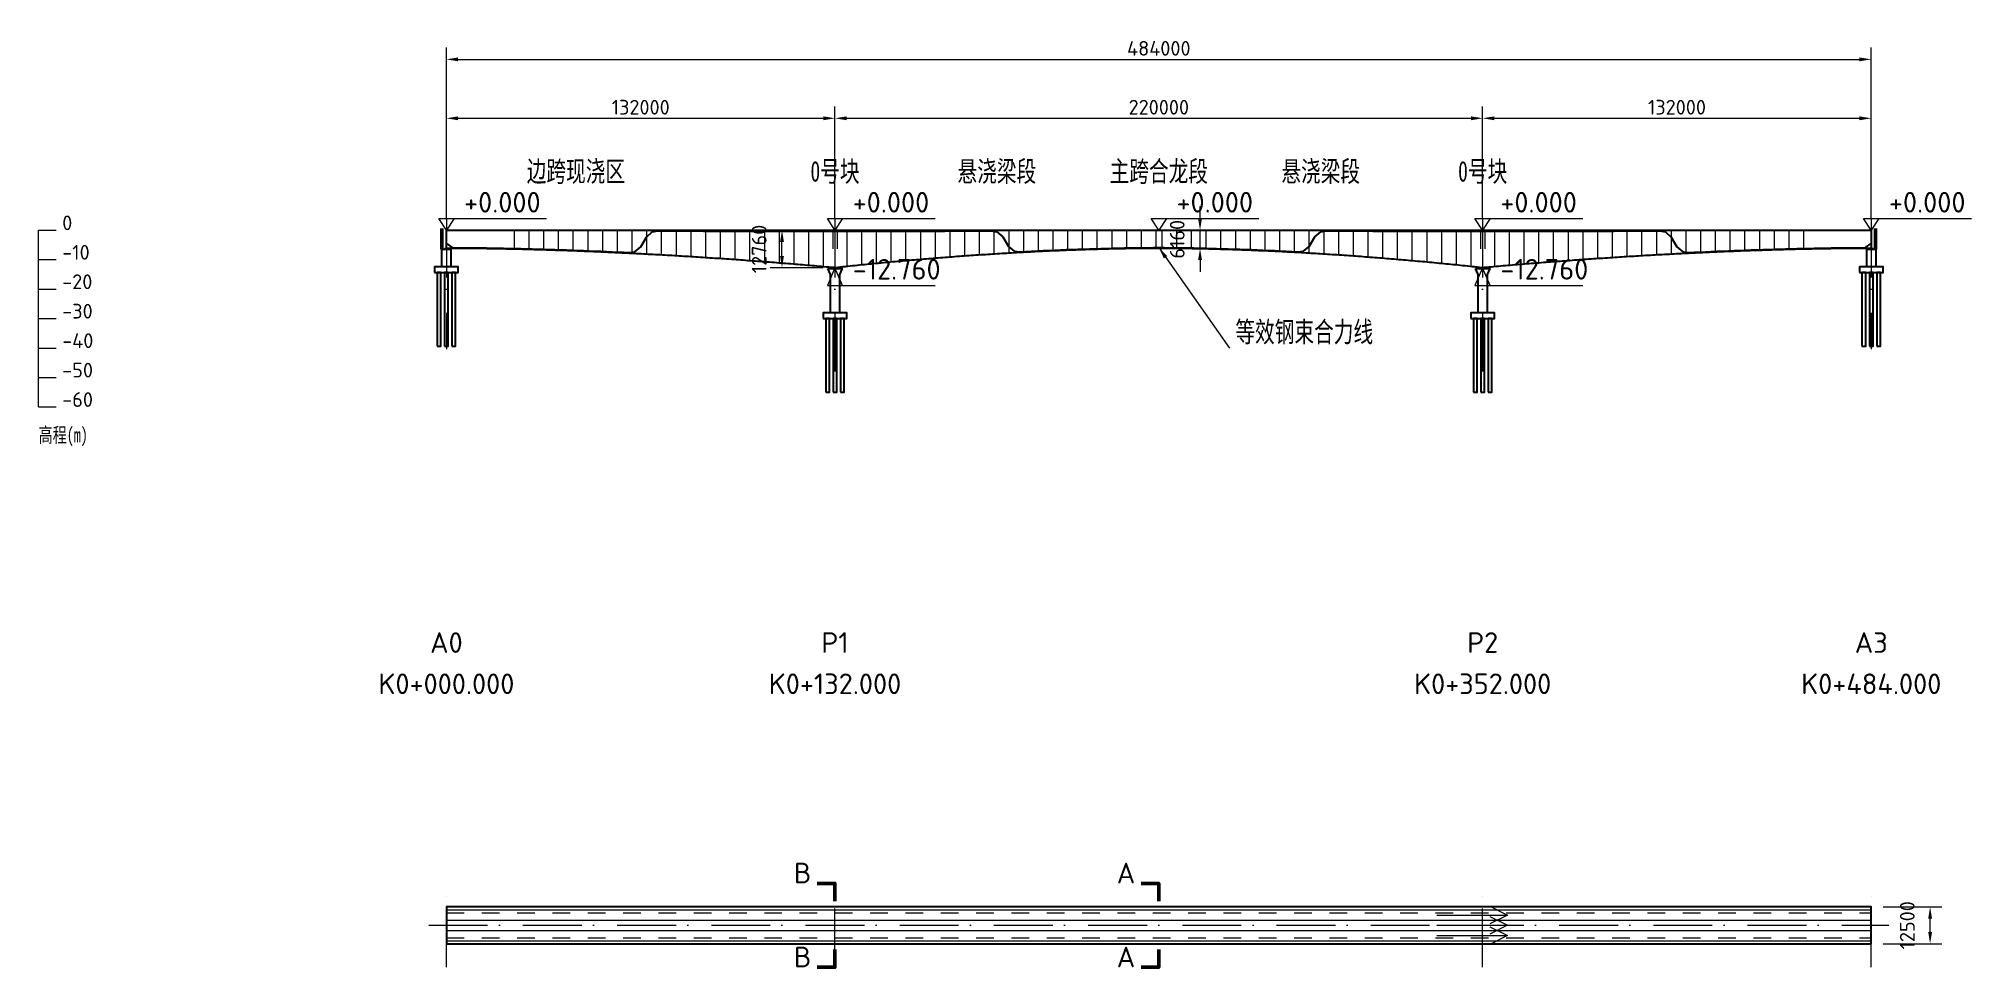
# Model space of a CAD drawing. Header units: millimetres. Extents: x 50000 to 706500, y 219736 to 535031.
import ezdxf
from ezdxf.enums import TextEntityAlignment as Align

# ---------------------------------------------------------------- set-up
doc = ezdxf.new("R2010")
doc.units = ezdxf.units.MM
doc.linetypes.add('B-CENTER', pattern=[32000, 20000, -4000, 0, -8000])
doc.linetypes.add('B-HIDDEN', pattern=[12000, 6000, -6000])
for name, color, linetype, lineweight in [('B-CENTER', 7, 'B-CENTER', 13), ('B-CUT', 7, 'Continuous', 50), ('B-DETAIL', 7, 'Continuous', 13), ('B-DIM', 7, 'Continuous', 13), ('B-HIDDEN', 7, 'B-HIDDEN', 13), ('B-OUTLINE', 7, 'Continuous', 25), ('B-PIER', 7, 'Continuous', 25), ('B-PRESTRESS', 7, 'Continuous', 25), ('B-TEXT', 7, 'Continuous', 13)]:
    doc.layers.add(name, color=color, linetype=linetype, lineweight=lineweight)
doc.styles.add('CN_FS', font='simfang.ttf', dxfattribs={"width": 0.7})
doc.styles.add('ISO_NUM', font='isocpeur.ttf')
doc.dimstyles.new('CN_MM_2000', dxfattribs={"dimscale": 2000, "dimtxt": 2.5, "dimasz": 2, "dimexe": 2, "dimexo": 2, "dimtad": 1, "dimdec": 0, "dimtxsty": 'ISO_NUM', "dimcen": 2.5, "dimazin": 3, "dimtfac": 1, "dimtmove": 1, "dimatfit": 3, "dimlwd": 13, "dimlwe": 13, "dimarcsym": 0})

msp = doc.modelspace()

# ---------------------------------------------------------------- linework, layer by layer
at = {"layer": 'B-CENTER'}
for p, q in [((188500, 474000), (188500, 429590)), ((320500, 474000), (320500, 413990)), ((540500, 474000), (540500, 413990)), ((672500, 474000), (672500, 429590)), ((188500, 219750), (188500, 248250)), ((320500, 219750), (320500, 248250)), ((540500, 219750), (540500, 248250)), ((672500, 219750), (672500, 248250)), ((182500, 234000), (678500, 234000))]:
    msp.add_line(p, q, dxfattribs=at)
at = {"layer": 'B-CUT'}
for points in [[(320500, 242250), (320500, 248250), (314500, 248250)], [(430500, 242250), (430500, 248250), (424500, 248250)], [(320500, 225750), (320500, 219750), (314500, 219750)], [(430500, 225750), (430500, 219750), (424500, 219750)]]:
    msp.add_lwpolyline(points, dxfattribs=at)
at = {"layer": 'B-DETAIL'}
for p, q in [((185900, 474000), (222500, 474000)), ((317900, 474000), (354500, 474000)), ((427900, 474000), (464500, 474000)), ((537900, 474000), (574500, 474000)), ((669900, 474000), (706500, 474000)), ((50000, 470000), (56000, 470000)), ((50000, 410000), (50000, 470000)), ((188500, 470100), (672500, 470100)), ((211500, 470000), (211500, 463555.8)), ((216500, 470000), (216500, 463435.1)), ((221500, 470000), (221500, 463295.7)), ((226500, 470000), (226500, 463138.3)), ((231500, 470000), (231500, 462963.5)), ((236500, 470000), (236500, 462771.6)), ((241500, 470000), (241500, 462563)), ((246500, 470000), (246500, 462338)), ((251500, 470000), (251500, 462096.9)), ((256500, 470000), (256500, 461840)), ((261500, 470000), (261500, 461567.6)), ((266500, 470000), (266500, 461279.8)), ((271500, 470000), (271500, 460976.8)), ((276500, 470000), (276500, 460658.9)), ((281500, 470000), (281500, 460326.2)), ((286500, 470000), (286500, 459978.8)), ((291500, 470000), (291500, 459617)), ((296500, 470000), (296500, 459240.9)), ((301500, 470000), (301500, 458850.6)), ((306500, 470000), (306500, 458446.2)), ((311500, 470000), (311500, 458027.8)), ((316500, 470000), (316500, 457595.6)), ((324500, 470000), (324500, 457665.7)), ((329500, 470000), (329500, 458180)), ((334500, 470000), (334500, 458674.3)), ((339500, 470000), (339500, 459148.5)), ((344500, 470000), (344500, 459602.3)), ((349500, 470000), (349500, 460035.4)), ((354500, 470000), (354500, 460447.6)), ((359500, 470000), (359500, 460838.8)), ((364500, 470000), (364500, 461208.4)), ((369500, 470000), (369500, 461556.3)), ((374500, 470000), (374500, 461882.2)), ((379500, 470000), (379500, 462185.5)), ((384500, 470000), (384500, 462466)), ((389500, 470000), (389500, 462723)), ((394500, 470000), (394500, 462956.1)), ((399500, 470000), (399500, 463164.7)), ((404500, 470000), (404500, 463348)), ((409500, 470000), (409500, 463505)), ((414500, 470000), (414500, 463634.7)), ((419500, 470000), (419500, 463735.4)), ((424500, 470000), (424500, 463804.9)), ((429500, 470000), (429500, 463838.6)), ((431500, 470000), (431500, 463838.6)), ((436500, 470000), (436500, 463804.9)), ((441500, 470000), (441500, 463735.4)), ((446500, 470000), (446500, 463634.7)), ((451500, 470000), (451500, 463505)), ((456500, 470000), (456500, 463348)), ((461500, 470000), (461500, 463164.7)), ((466500, 470000), (466500, 462956.1)), ((471500, 470000), (471500, 462723)), ((476500, 470000), (476500, 462466)), ((481500, 470000), (481500, 462185.5)), ((486500, 470000), (486500, 461882.2)), ((491500, 470000), (491500, 461556.3)), ((496500, 470000), (496500, 461208.4)), ((501500, 470000), (501500, 460838.8)), ((506500, 470000), (506500, 460447.6)), ((511500, 470000), (511500, 460035.4)), ((516500, 470000), (516500, 459602.3)), ((521500, 470000), (521500, 459148.5)), ((526500, 470000), (526500, 458674.3)), ((531500, 470000), (531500, 458180)), ((536500, 470000), (536500, 457665.7)), ((544500, 470000), (544500, 457595.6)), ((549500, 470000), (549500, 458027.8)), ((554500, 470000), (554500, 458446.2)), ((559500, 470000), (559500, 458850.6)), ((564500, 470000), (564500, 459240.9)), ((569500, 470000), (569500, 459617)), ((574500, 470000), (574500, 459978.8)), ((579500, 470000), (579500, 460326.2)), ((584500, 470000), (584500, 460658.9)), ((589500, 470000), (589500, 460976.8)), ((594500, 470000), (594500, 461279.8)), ((599500, 470000), (599500, 461567.6)), ((604500, 470000), (604500, 461840)), ((609500, 470000), (609500, 462096.9)), ((614500, 470000), (614500, 462338)), ((619500, 470000), (619500, 462563)), ((624500, 470000), (624500, 462771.6)), ((629500, 470000), (629500, 462963.5)), ((634500, 470000), (634500, 463138.3)), ((639500, 470000), (639500, 463295.7)), ((644500, 470000), (644500, 463435.1)), ((649500, 470000), (649500, 463555.8)), ((50000, 460000), (56000, 460000)), ((430500, 464082.7), (454500, 430000)), ((50000, 450000), (56000, 450000)), ((317900, 451240), (354500, 451240)), ((537900, 451240), (574500, 451240)), ((50000, 440000), (56000, 440000)), ((50000, 430000), (56000, 430000)), ((50000, 420000), (56000, 420000)), ((50000, 410000), (56000, 410000)), ((188500, 239250), (672500, 239250)), ((524980, 237500), (548980, 237500)), ((188500, 235750), (672500, 235750)), ((188500, 232250), (672500, 232250)), ((524980, 234000), (548980, 234000)), ((524980, 230500), (548980, 230500)), ((188500, 228750), (672500, 228750))]:
    msp.add_line(p, q, dxfattribs=at)
for points in [[(188500, 470000), (185900, 474000), (191100, 474000)], [(320500, 470000), (317900, 474000), (323100, 474000)], [(430500, 470000), (427900, 474000), (433100, 474000)], [(540500, 470000), (537900, 474000), (543100, 474000)], [(672500, 470000), (669900, 474000), (675100, 474000)], [(187900, 463590), (189100, 463590), (189100, 463840), (187900, 463840)], [(671900, 463590), (673100, 463590), (673100, 463840), (671900, 463840)], [(320500, 457240), (317900, 451240), (323100, 451240)], [(319900, 456990), (321100, 456990), (321100, 457240), (319900, 457240)], [(540500, 457240), (537900, 451240), (543100, 451240)], [(539900, 456990), (541100, 456990), (541100, 457240), (539900, 457240)]]:
    msp.add_lwpolyline(points, close=True, dxfattribs=at)
for points in [[(542980, 240500), (548980, 237500), (542980, 234500)], [(542980, 237000), (548980, 234000), (542980, 231000)], [(542980, 233500), (548980, 230500), (542980, 227500)]]:
    msp.add_lwpolyline(points, dxfattribs=at)
msp.add_solid([(430500, 464082.7), (433375.3, 461215.2), (432230.7, 460409.2)], dxfattribs=at)
at = {"layer": 'B-HIDDEN'}
for p, q in [((319750, 469650), (319750, 458247.3)), ((321250, 469650), (321250, 458260.8)), ((539750, 469650), (539750, 458260.8)), ((541250, 469650), (541250, 458247.3)), ((188500, 238250), (672500, 238250)), ((188500, 229750), (672500, 229750))]:
    msp.add_line(p, q, dxfattribs=at)
at = {"layer": 'B-OUTLINE'}
for points in [[(188500, 470000), (189306.7, 470000), (190113.3, 470000), (190920, 470000), (191726.7, 470000), (192533.3, 470000), (193340, 470000), (194146.7, 470000), (194953.3, 470000), (195760, 470000), (196566.7, 470000), (197373.3, 470000), (198180, 470000), (198986.7, 470000), (199793.3, 470000), (200600, 470000), (201406.7, 470000), (202213.3, 470000), (203020, 470000), (203826.7, 470000), (204633.3, 470000), (205440, 470000), (206246.7, 470000), (207053.3, 470000), (207860, 470000), (208666.7, 470000), (209473.3, 470000), (210280, 470000), (211086.7, 470000), (211893.3, 470000), (212700, 470000), (213506.7, 470000), (214313.3, 470000), (215120, 470000), (215926.7, 470000), (216733.3, 470000), (217540, 470000), (218346.7, 470000), (219153.3, 470000), (219960, 470000), (220766.7, 470000), (221573.3, 470000), (222380, 470000), (223186.7, 470000), (223993.3, 470000), (224800, 470000), (225606.7, 470000), (226413.3, 470000), (227220, 470000), (228026.7, 470000), (228833.3, 470000), (229640, 470000), (230446.7, 470000), (231253.3, 470000), (232060, 470000), (232866.7, 470000), (233673.3, 470000), (234480, 470000), (235286.7, 470000), (236093.3, 470000), (236900, 470000), (237706.7, 470000), (238513.3, 470000), (239320, 470000), (240126.7, 470000), (240933.3, 470000), (241740, 470000), (242546.7, 470000), (243353.3, 470000), (244160, 470000), (244966.7, 470000), (245773.3, 470000), (246580, 470000), (247386.7, 470000), (248193.3, 470000), (249000, 470000), (249806.7, 470000), (250613.3, 470000), (251420, 470000), (252226.7, 470000), (253033.3, 470000), (253840, 470000), (254646.7, 470000), (255453.3, 470000), (256260, 470000), (257066.7, 470000), (257873.3, 470000), (258680, 470000), (259486.7, 470000), (260293.3, 470000), (261100, 470000), (261906.7, 470000), (262713.3, 470000), (263520, 470000), (264326.7, 470000), (265133.3, 470000), (265940, 470000), (266746.7, 470000), (267553.3, 470000), (268360, 470000), (269166.7, 470000), (269973.3, 470000), (270780, 470000), (271586.7, 470000), (272393.3, 470000), (273200, 470000), (274006.7, 470000), (274813.3, 470000), (275620, 470000), (276426.7, 470000), (277233.3, 470000), (278040, 470000), (278846.7, 470000), (279653.3, 470000), (280460, 470000), (281266.7, 470000), (282073.3, 470000), (282880, 470000), (283686.7, 470000), (284493.3, 470000), (285300, 470000), (286106.7, 470000), (286913.3, 470000), (287720, 470000), (288526.7, 470000), (289333.3, 470000), (290140, 470000), (290946.7, 470000), (291753.3, 470000), (292560, 470000), (293366.7, 470000), (294173.3, 470000), (294980, 470000), (295786.7, 470000), (296593.3, 470000), (297400, 470000), (298206.7, 470000), (299013.3, 470000), (299820, 470000), (300626.7, 470000), (301433.3, 470000), (302240, 470000), (303046.7, 470000), (303853.3, 470000), (304660, 470000), (305466.7, 470000), (306273.3, 470000), (307080, 470000), (307886.7, 470000), (308693.3, 470000), (309500, 470000), (310306.7, 470000), (311113.3, 470000), (311920, 470000), (312726.7, 470000), (313533.3, 470000), (314340, 470000), (315146.7, 470000), (315953.3, 470000), (316760, 470000), (317566.7, 470000), (318373.3, 470000), (319180, 470000), (319986.7, 470000), (320500, 470000), (320793.3, 470000), (321600, 470000), (322406.7, 470000), (323213.3, 470000), (324020, 470000), (324826.7, 470000), (325633.3, 470000), (326440, 470000), (327246.7, 470000), (328053.3, 470000), (328860, 470000), (329666.7, 470000), (330473.3, 470000), (331280, 470000), (332086.7, 470000), (332893.3, 470000), (333700, 470000), (334506.7, 470000), (335313.3, 470000), (336120, 470000), (336926.7, 470000), (337733.3, 470000), (338540, 470000), (339346.7, 470000), (340153.3, 470000), (340960, 470000), (341766.7, 470000), (342573.3, 470000), (343380, 470000), (344186.7, 470000), (344993.3, 470000), (345800, 470000), (346606.7, 470000), (347413.3, 470000), (348220, 470000), (349026.7, 470000), (349833.3, 470000), (350640, 470000), (351446.7, 470000), (352253.3, 470000), (353060, 470000), (353866.7, 470000), (354673.3, 470000), (355480, 470000), (356286.7, 470000), (357093.3, 470000), (357900, 470000), (358706.7, 470000), (359513.3, 470000), (360320, 470000), (361126.7, 470000), (361933.3, 470000), (362740, 470000), (363546.7, 470000), (364353.3, 470000), (365160, 470000), (365966.7, 470000), (366773.3, 470000), (367580, 470000), (368386.7, 470000), (369193.3, 470000), (370000, 470000), (370806.7, 470000), (371613.3, 470000), (372420, 470000), (373226.7, 470000), (374033.3, 470000), (374840, 470000), (375646.7, 470000), (376453.3, 470000), (377260, 470000), (378066.7, 470000), (378873.3, 470000), (379680, 470000), (380486.7, 470000), (381293.3, 470000), (382100, 470000), (382906.7, 470000), (383713.3, 470000), (384520, 470000), (385326.7, 470000), (386133.3, 470000), (386940, 470000), (387746.7, 470000), (388553.3, 470000), (389360, 470000), (390166.7, 470000), (390973.3, 470000), (391780, 470000), (392586.7, 470000), (393393.3, 470000), (394200, 470000), (395006.7, 470000), (395813.3, 470000), (396620, 470000), (397426.7, 470000), (398233.3, 470000), (399040, 470000), (399846.7, 470000), (400653.3, 470000), (401460, 470000), (402266.7, 470000), (403073.3, 470000), (403880, 470000), (404686.7, 470000), (405493.3, 470000), (406300, 470000), (407106.7, 470000), (407913.3, 470000), (408720, 470000), (409526.7, 470000), (410333.3, 470000), (411140, 470000), (411946.7, 470000), (412753.3, 470000), (413560, 470000), (414366.7, 470000), (415173.3, 470000), (415980, 470000), (416786.7, 470000), (417593.3, 470000), (418400, 470000), (419206.7, 470000), (420013.3, 470000), (420820, 470000), (421626.7, 470000), (422433.3, 470000), (423240, 470000), (424046.7, 470000), (424853.3, 470000), (425660, 470000), (426466.7, 470000), (427273.3, 470000), (428080, 470000), (428886.7, 470000), (429693.3, 470000), (430500, 470000), (431306.7, 470000), (432113.3, 470000), (432920, 470000), (433726.7, 470000), (434533.3, 470000), (435340, 470000), (436146.7, 470000), (436953.3, 470000), (437760, 470000), (438566.7, 470000), (439373.3, 470000), (440180, 470000), (440986.7, 470000), (441793.3, 470000), (442600, 470000), (443406.7, 470000), (444213.3, 470000), (445020, 470000), (445826.7, 470000), (446633.3, 470000), (447440, 470000), (448246.7, 470000), (449053.3, 470000), (449860, 470000), (450666.7, 470000), (451473.3, 470000), (452280, 470000), (453086.7, 470000), (453893.3, 470000), (454700, 470000), (455506.7, 470000), (456313.3, 470000), (457120, 470000), (457926.7, 470000), (458733.3, 470000), (459540, 470000), (460346.7, 470000), (461153.3, 470000), (461960, 470000), (462766.7, 470000), (463573.3, 470000), (464380, 470000), (465186.7, 470000), (465993.3, 470000), (466800, 470000), (467606.7, 470000), (468413.3, 470000), (469220, 470000), (470026.7, 470000), (470833.3, 470000), (471640, 470000), (472446.7, 470000), (473253.3, 470000), (474060, 470000), (474866.7, 470000), (475673.3, 470000), (476480, 470000), (477286.7, 470000), (478093.3, 470000), (478900, 470000), (479706.7, 470000), (480513.3, 470000), (481320, 470000), (482126.7, 470000), (482933.3, 470000), (483740, 470000), (484546.7, 470000), (485353.3, 470000), (486160, 470000), (486966.7, 470000), (487773.3, 470000), (488580, 470000), (489386.7, 470000), (490193.3, 470000), (491000, 470000), (491806.7, 470000), (492613.3, 470000), (493420, 470000), (494226.7, 470000), (495033.3, 470000), (495840, 470000), (496646.7, 470000), (497453.3, 470000), (498260, 470000), (499066.7, 470000), (499873.3, 470000), (500680, 470000), (501486.7, 470000), (502293.3, 470000), (503100, 470000), (503906.7, 470000), (504713.3, 470000), (505520, 470000), (506326.7, 470000), (507133.3, 470000), (507940, 470000), (508746.7, 470000), (509553.3, 470000), (510360, 470000), (511166.7, 470000), (511973.3, 470000), (512780, 470000), (513586.7, 470000), (514393.3, 470000), (515200, 470000), (516006.7, 470000), (516813.3, 470000), (517620, 470000), (518426.7, 470000), (519233.3, 470000), (520040, 470000), (520846.7, 470000), (521653.3, 470000), (522460, 470000), (523266.7, 470000), (524073.3, 470000), (524880, 470000), (525686.7, 470000), (526493.3, 470000), (527300, 470000), (528106.7, 470000), (528913.3, 470000), (529720, 470000), (530526.7, 470000), (531333.3, 470000), (532140, 470000), (532946.7, 470000), (533753.3, 470000), (534560, 470000), (535366.7, 470000), (536173.3, 470000), (536980, 470000), (537786.7, 470000), (538593.3, 470000), (539400, 470000), (540206.7, 470000), (540500, 470000), (541013.3, 470000), (541820, 470000), (542626.7, 470000), (543433.3, 470000), (544240, 470000), (545046.7, 470000), (545853.3, 470000), (546660, 470000), (547466.7, 470000), (548273.3, 470000), (549080, 470000), (549886.7, 470000), (550693.3, 470000), (551500, 470000), (552306.7, 470000), (553113.3, 470000), (553920, 470000), (554726.7, 470000), (555533.3, 470000), (556340, 470000), (557146.7, 470000), (557953.3, 470000), (558760, 470000), (559566.7, 470000), (560373.3, 470000), (561180, 470000), (561986.7, 470000), (562793.3, 470000), (563600, 470000), (564406.7, 470000), (565213.3, 470000), (566020, 470000), (566826.7, 470000), (567633.3, 470000), (568440, 470000), (569246.7, 470000), (570053.3, 470000), (570860, 470000), (571666.7, 470000), (572473.3, 470000), (573280, 470000), (574086.7, 470000), (574893.3, 470000), (575700, 470000), (576506.7, 470000), (577313.3, 470000), (578120, 470000), (578926.7, 470000), (579733.3, 470000), (580540, 470000), (581346.7, 470000), (582153.3, 470000), (582960, 470000), (583766.7, 470000), (584573.3, 470000), (585380, 470000), (586186.7, 470000), (586993.3, 470000), (587800, 470000), (588606.7, 470000), (589413.3, 470000), (590220, 470000), (591026.7, 470000), (591833.3, 470000), (592640, 470000), (593446.7, 470000), (594253.3, 470000), (595060, 470000), (595866.7, 470000), (596673.3, 470000), (597480, 470000), (598286.7, 470000), (599093.3, 470000), (599900, 470000), (600706.7, 470000), (601513.3, 470000), (602320, 470000), (603126.7, 470000), (603933.3, 470000), (604740, 470000), (605546.7, 470000), (606353.3, 470000), (607160, 470000), (607966.7, 470000), (608773.3, 470000), (609580, 470000), (610386.7, 470000), (611193.3, 470000), (612000, 470000), (612806.7, 470000), (613613.3, 470000), (614420, 470000), (615226.7, 470000), (616033.3, 470000), (616840, 470000), (617646.7, 470000), (618453.3, 470000), (619260, 470000), (620066.7, 470000), (620873.3, 470000), (621680, 470000), (622486.7, 470000), (623293.3, 470000), (624100, 470000), (624906.7, 470000), (625713.3, 470000), (626520, 470000), (627326.7, 470000), (628133.3, 470000), (628940, 470000), (629746.7, 470000), (630553.3, 470000), (631360, 470000), (632166.7, 470000), (632973.3, 470000), (633780, 470000), (634586.7, 470000), (635393.3, 470000), (636200, 470000), (637006.7, 470000), (637813.3, 470000), (638620, 470000), (639426.7, 470000), (640233.3, 470000), (641040, 470000), (641846.7, 470000), (642653.3, 470000), (643460, 470000), (644266.7, 470000), (645073.3, 470000), (645880, 470000), (646686.7, 470000), (647493.3, 470000), (648300, 470000), (649106.7, 470000), (649913.3, 470000), (650720, 470000), (651526.7, 470000), (652333.3, 470000), (653140, 470000), (653946.7, 470000), (654753.3, 470000), (655560, 470000), (656366.7, 470000), (657173.3, 470000), (657980, 470000), (658786.7, 470000), (659593.3, 470000), (660400, 470000), (661206.7, 470000), (662013.3, 470000), (662820, 470000), (663626.7, 470000), (664433.3, 470000), (665240, 470000), (666046.7, 470000), (666853.3, 470000), (667660, 470000), (668466.7, 470000), (669273.3, 470000), (670080, 470000), (670886.7, 470000), (671693.3, 470000), (672500, 470000), (672500, 463840), (671693.3, 463839.3), (670886.7, 463837.6), (670080, 463835.1), (669273.3, 463831.7), (668466.7, 463827.6), (667660, 463822.8), (666853.3, 463817.3), (666046.7, 463811.2), (665240, 463804.3), (664433.3, 463796.9), (663626.7, 463788.8), (662820, 463780.1), (662013.3, 463770.9), (661206.7, 463761), (660400, 463750.6), (659593.3, 463739.5), (658786.7, 463728), (657980, 463715.8), (657173.3, 463703.1), (656366.7, 463689.9), (655560, 463676.1), (654753.3, 463661.8), (653946.7, 463646.9), (653140, 463631.6), (652333.3, 463615.7), (651526.7, 463599.3), (650720, 463582.4), (649913.3, 463564.9), (649106.7, 463547), (648300, 463528.6), (647493.3, 463509.6), (646686.7, 463490.2), (645880, 463470.3), (645073.3, 463449.9), (644266.7, 463429), (643460, 463407.6), (642653.3, 463385.7), (641846.7, 463363.4), (641040, 463340.6), (640233.3, 463317.3), (639426.7, 463293.5), (638620, 463269.3), (637813.3, 463244.6), (637006.7, 463219.5), (636200, 463193.8), (635393.3, 463167.8), (634586.7, 463141.2), (633780, 463114.2), (632973.3, 463086.8), (632166.7, 463058.9), (631360, 463030.6), (630553.3, 463001.8), (629746.7, 462972.5), (628940, 462942.8), (628133.3, 462912.7), (627326.7, 462882.1), (626520, 462851.1), (625713.3, 462819.7), (624906.7, 462787.8), (624100, 462755.5), (623293.3, 462722.7), (622486.7, 462689.6), (621680, 462655.9), (620873.3, 462621.9), (620066.7, 462587.4), (619260, 462552.5), (618453.3, 462517.2), (617646.7, 462481.4), (616840, 462445.3), (616033.3, 462408.7), (615226.7, 462371.7), (614420, 462334.2), (613613.3, 462296.4), (612806.7, 462258.1), (612000, 462219.4), (611193.3, 462180.3), (610386.7, 462140.8), (609580, 462100.9), (608773.3, 462060.5), (607966.7, 462019.8), (607160, 461978.6), (606353.3, 461937.1), (605546.7, 461895.1), (604740, 461852.7), (603933.3, 461809.9), (603126.7, 461766.7), (602320, 461723.1), (601513.3, 461679.1), (600706.7, 461634.7), (599900, 461589.9), (599093.3, 461544.7), (598286.7, 461499.1), (597480, 461453.1), (596673.3, 461406.7), (595866.7, 461359.9), (595060, 461312.7), (594253.3, 461265.2), (593446.7, 461217.2), (592640, 461168.8), (591833.3, 461120.1), (591026.7, 461070.9), (590220, 461021.4), (589413.3, 460971.4), (588606.7, 460921.1), (587800, 460870.4), (586993.3, 460819.3), (586186.7, 460767.8), (585380, 460715.9), (584573.3, 460663.7), (583766.7, 460611), (582960, 460558), (582153.3, 460504.6), (581346.7, 460450.8), (580540, 460396.6), (579733.3, 460342), (578926.7, 460287.1), (578120, 460231.8), (577313.3, 460176.1), (576506.7, 460120), (575700, 460063.5), (574893.3, 460006.7), (574086.7, 459949.5), (573280, 459891.9), (572473.3, 459833.9), (571666.7, 459775.6), (570860, 459716.9), (570053.3, 459657.8), (569246.7, 459598.3), (568440, 459538.5), (567633.3, 459478.3), (566826.7, 459417.7), (566020, 459356.7), (565213.3, 459295.4), (564406.7, 459233.7), (563600, 459171.7), (562793.3, 459109.2), (561986.7, 459046.4), (561180, 458983.3), (560373.3, 458919.8), (559566.7, 458855.9), (558760, 458791.6), (557953.3, 458727), (557146.7, 458662), (556340, 458596.6), (555533.3, 458530.9), (554726.7, 458464.8), (553920, 458398.3), (553113.3, 458331.5), (552306.7, 458264.3), (551500, 458196.8), (550693.3, 458128.9), (549886.7, 458060.7), (549080, 457992), (548273.3, 457923.1), (547466.7, 457853.7), (546660, 457784), (545853.3, 457714), (545046.7, 457643.5), (544240, 457572.8), (543433.3, 457501.6), (542626.7, 457430.2), (541820, 457358.3), (541013.3, 457286.1), (540500, 457240), (540206.7, 457271.6), (539400, 457358.3), (538593.3, 457444.5), (537786.7, 457530.1), (536980, 457615.3), (536173.3, 457699.9), (535366.7, 457784), (534560, 457867.6), (533753.3, 457950.7), (532946.7, 458033.2), (532140, 458115.3), (531333.3, 458196.8), (530526.7, 458277.8), (529720, 458358.3), (528913.3, 458438.3), (528106.7, 458517.7), (527300, 458596.6), (526493.3, 458675), (525686.7, 458752.9), (524880, 458830.2), (524073.3, 458907), (523266.7, 458983.3), (522460, 459059), (521653.3, 459134.3), (520846.7, 459209), (520040, 459283.1), (519233.3, 459356.7), (518426.7, 459429.8), (517620, 459502.4), (516813.3, 459574.4), (516006.7, 459645.9), (515200, 459716.9), (514393.3, 459787.3), (513586.7, 459857.2), (512780, 459926.5), (511973.3, 459995.3), (511166.7, 460063.5), (510360, 460131.2), (509553.3, 460198.4), (508746.7, 460265), (507940, 460331.1), (507133.3, 460396.6), (506326.7, 460461.6), (505520, 460526), (504713.3, 460589.8), (503906.7, 460653.2), (503100, 460715.9), (502293.3, 460778.1), (501486.7, 460839.8), (500680, 460900.9), (499873.3, 460961.4), (499066.7, 461021.4), (498260, 461080.8), (497453.3, 461139.6), (496646.7, 461197.9), (495840, 461255.6), (495033.3, 461312.7), (494226.7, 461369.3), (493420, 461425.3), (492613.3, 461480.8), (491806.7, 461535.6), (491000, 461589.9), (490193.3, 461643.6), (489386.7, 461696.8), (488580, 461749.3), (487773.3, 461801.3), (486966.7, 461852.7), (486160, 461903.5), (485353.3, 461953.7), (484546.7, 462003.4), (483740, 462052.4), (482933.3, 462100.9), (482126.7, 462148.7), (481320, 462196), (480513.3, 462242.7), (479706.7, 462288.8), (478900, 462334.2), (478093.3, 462379.1), (477286.7, 462423.4), (476480, 462467), (475673.3, 462510.1), (474866.7, 462552.5), (474060, 462594.4), (473253.3, 462635.6), (472446.7, 462676.2), (471640, 462716.1), (470833.3, 462755.5), (470026.7, 462794.2), (469220, 462832.3), (468413.3, 462869.8), (467606.7, 462906.6), (466800, 462942.8), (465993.3, 462978.4), (465186.7, 463013.3), (464380, 463047.6), (463573.3, 463081.3), (462766.7, 463114.2), (461960, 463146.6), (461153.3, 463178.2), (460346.7, 463209.3), (459540, 463239.6), (458733.3, 463269.3), (457926.7, 463298.3), (457120, 463326.7), (456313.3, 463354.3), (455506.7, 463381.3), (454700, 463407.6), (453893.3, 463433.2), (453086.7, 463458.1), (452280, 463482.3), (451473.3, 463505.8), (450666.7, 463528.6), (449860, 463550.6), (449053.3, 463572), (448246.7, 463592.6), (447440, 463612.4), (446633.3, 463631.6), (445826.7, 463650), (445020, 463667.6), (444213.3, 463684.4), (443406.7, 463700.5), (442600, 463715.8), (441793.3, 463730.3), (440986.7, 463744), (440180, 463756.9), (439373.3, 463768.9), (438566.7, 463780.1), (437760, 463790.5), (436953.3, 463799.9), (436146.7, 463808.5), (435340, 463816.1), (434533.3, 463822.8), (433726.7, 463828.5), (432920, 463833.1), (432113.3, 463836.7), (431306.7, 463839.1), (430500, 463840), (429693.3, 463839.1), (428886.7, 463836.7), (428080, 463833.1), (427273.3, 463828.5), (426466.7, 463822.8), (425660, 463816.1), (424853.3, 463808.5), (424046.7, 463799.9), (423240, 463790.5), (422433.3, 463780.1), (421626.7, 463768.9), (420820, 463756.9), (420013.3, 463744), (419206.7, 463730.3), (418400, 463715.8), (417593.3, 463700.5), (416786.7, 463684.4), (415980, 463667.6), (415173.3, 463650), (414366.7, 463631.6), (413560, 463612.4), (412753.3, 463592.6), (411946.7, 463572), (411140, 463550.6), (410333.3, 463528.6), (409526.7, 463505.8), (408720, 463482.3), (407913.3, 463458.1), (407106.7, 463433.2), (406300, 463407.6), (405493.3, 463381.3), (404686.7, 463354.3), (403880, 463326.7), (403073.3, 463298.3), (402266.7, 463269.3), (401460, 463239.6), (400653.3, 463209.3), (399846.7, 463178.2), (399040, 463146.6), (398233.3, 463114.2), (397426.7, 463081.3), (396620, 463047.6), (395813.3, 463013.3), (395006.7, 462978.4), (394200, 462942.8), (393393.3, 462906.6), (392586.7, 462869.8), (391780, 462832.3), (390973.3, 462794.2), (390166.7, 462755.5), (389360, 462716.1), (388553.3, 462676.2), (387746.7, 462635.6), (386940, 462594.4), (386133.3, 462552.5), (385326.7, 462510.1), (384520, 462467), (383713.3, 462423.4), (382906.7, 462379.1), (382100, 462334.2), (381293.3, 462288.8), (380486.7, 462242.7), (379680, 462196), (378873.3, 462148.7), (378066.7, 462100.9), (377260, 462052.4), (376453.3, 462003.4), (375646.7, 461953.7), (374840, 461903.5), (374033.3, 461852.7), (373226.7, 461801.3), (372420, 461749.3), (371613.3, 461696.8), (370806.7, 461643.6), (370000, 461589.9), (369193.3, 461535.6), (368386.7, 461480.8), (367580, 461425.3), (366773.3, 461369.3), (365966.7, 461312.7), (365160, 461255.6), (364353.3, 461197.9), (363546.7, 461139.6), (362740, 461080.8), (361933.3, 461021.4), (361126.7, 460961.4), (360320, 460900.9), (359513.3, 460839.8), (358706.7, 460778.1), (357900, 460715.9), (357093.3, 460653.2), (356286.7, 460589.8), (355480, 460526), (354673.3, 460461.6), (353866.7, 460396.6), (353060, 460331.1), (352253.3, 460265), (351446.7, 460198.4), (350640, 460131.2), (349833.3, 460063.5), (349026.7, 459995.3), (348220, 459926.5), (347413.3, 459857.2), (346606.7, 459787.3), (345800, 459716.9), (344993.3, 459645.9), (344186.7, 459574.4), (343380, 459502.4), (342573.3, 459429.8), (341766.7, 459356.7), (340960, 459283.1), (340153.3, 459209), (339346.7, 459134.3), (338540, 459059), (337733.3, 458983.3), (336926.7, 458907), (336120, 458830.2), (335313.3, 458752.9), (334506.7, 458675), (333700, 458596.6), (332893.3, 458517.7), (332086.7, 458438.3), (331280, 458358.3), (330473.3, 458277.8), (329666.7, 458196.8), (328860, 458115.3), (328053.3, 458033.2), (327246.7, 457950.7), (326440, 457867.6), (325633.3, 457784), (324826.7, 457699.9), (324020, 457615.3), (323213.3, 457530.1), (322406.7, 457444.5), (321600, 457358.3), (320793.3, 457271.6), (320500, 457240), (319986.7, 457286.1), (319180, 457358.3), (318373.3, 457430.2), (317566.7, 457501.6), (316760, 457572.8), (315953.3, 457643.5), (315146.7, 457714), (314340, 457784), (313533.3, 457853.7), (312726.7, 457923.1), (311920, 457992), (311113.3, 458060.7), (310306.7, 458128.9), (309500, 458196.8), (308693.3, 458264.3), (307886.7, 458331.5), (307080, 458398.3), (306273.3, 458464.8), (305466.7, 458530.9), (304660, 458596.6), (303853.3, 458662), (303046.7, 458727), (302240, 458791.6), (301433.3, 458855.9), (300626.7, 458919.8), (299820, 458983.3), (299013.3, 459046.4), (298206.7, 459109.2), (297400, 459171.7), (296593.3, 459233.7), (295786.7, 459295.4), (294980, 459356.7), (294173.3, 459417.7), (293366.7, 459478.3), (292560, 459538.5), (291753.3, 459598.3), (290946.7, 459657.8), (290140, 459716.9), (289333.3, 459775.6), (288526.7, 459833.9), (287720, 459891.9), (286913.3, 459949.5), (286106.7, 460006.7), (285300, 460063.5), (284493.3, 460120), (283686.7, 460176.1), (282880, 460231.8), (282073.3, 460287.1), (281266.7, 460342), (280460, 460396.6), (279653.3, 460450.8), (278846.7, 460504.6), (278040, 460558), (277233.3, 460611), (276426.7, 460663.7), (275620, 460715.9), (274813.3, 460767.8), (274006.7, 460819.3), (273200, 460870.4), (272393.3, 460921.1), (271586.7, 460971.4), (270780, 461021.4), (269973.3, 461070.9), (269166.7, 461120.1), (268360, 461168.8), (267553.3, 461217.2), (266746.7, 461265.2), (265940, 461312.7), (265133.3, 461359.9), (264326.7, 461406.7), (263520, 461453.1), (262713.3, 461499.1), (261906.7, 461544.7), (261100, 461589.9), (260293.3, 461634.7), (259486.7, 461679.1), (258680, 461723.1), (257873.3, 461766.7), (257066.7, 461809.9), (256260, 461852.7), (255453.3, 461895.1), (254646.7, 461937.1), (253840, 461978.6), (253033.3, 462019.8), (252226.7, 462060.5), (251420, 462100.9), (250613.3, 462140.8), (249806.7, 462180.3), (249000, 462219.4), (248193.3, 462258.1), (247386.7, 462296.4), (246580, 462334.2), (245773.3, 462371.7), (244966.7, 462408.7), (244160, 462445.3), (243353.3, 462481.4), (242546.7, 462517.2), (241740, 462552.5), (240933.3, 462587.4), (240126.7, 462621.9), (239320, 462655.9), (238513.3, 462689.6), (237706.7, 462722.7), (236900, 462755.5), (236093.3, 462787.8), (235286.7, 462819.7), (234480, 462851.1), (233673.3, 462882.1), (232866.7, 462912.7), (232060, 462942.8), (231253.3, 462972.5), (230446.7, 463001.8), (229640, 463030.6), (228833.3, 463058.9), (228026.7, 463086.8), (227220, 463114.2), (226413.3, 463141.2), (225606.7, 463167.8), (224800, 463193.8), (223993.3, 463219.5), (223186.7, 463244.6), (222380, 463269.3), (221573.3, 463293.5), (220766.7, 463317.3), (219960, 463340.6), (219153.3, 463363.4), (218346.7, 463385.7), (217540, 463407.6), (216733.3, 463429), (215926.7, 463449.9), (215120, 463470.3), (214313.3, 463490.2), (213506.7, 463509.6), (212700, 463528.6), (211893.3, 463547), (211086.7, 463564.9), (210280, 463582.4), (209473.3, 463599.3), (208666.7, 463615.7), (207860, 463631.6), (207053.3, 463646.9), (206246.7, 463661.8), (205440, 463676.1), (204633.3, 463689.9), (203826.7, 463703.1), (203020, 463715.8), (202213.3, 463728), (201406.7, 463739.5), (200600, 463750.6), (199793.3, 463761), (198986.7, 463770.9), (198180, 463780.1), (197373.3, 463788.8), (196566.7, 463796.9), (195760, 463804.3), (194953.3, 463811.2), (194146.7, 463817.3), (193340, 463822.8), (192533.3, 463827.6), (191726.7, 463831.7), (190920, 463835.1), (190113.3, 463837.6), (189306.7, 463839.3), (188500, 463840)], [(188500, 227750), (672500, 227750), (672500, 240250), (188500, 240250)]]:
    msp.add_lwpolyline(points, close=True, dxfattribs=at)
at = {"layer": 'B-PIER'}
for p, q in [((186700, 463590), (186700, 470600)), ((187300, 463590), (187300, 470600)), ((673700, 463590), (673700, 470600)), ((674300, 463590), (674300, 470600))]:
    msp.add_line(p, q, dxfattribs=at)
for points in [[(187000, 463590), (190000, 463590), (190000, 457590), (187000, 457590)], [(671000, 463590), (674000, 463590), (674000, 457590), (671000, 457590)], [(184500, 455590), (192500, 455590), (192500, 457590), (184500, 457590)], [(185350, 430590), (186650, 430590), (186650, 455590), (185350, 455590)], [(187850, 430590), (189150, 430590), (189150, 455590), (187850, 455590)], [(190350, 430590), (191650, 430590), (191650, 455590), (190350, 455590)], [(318100, 456990), (322900, 456990), (322000, 454990), (322000, 441990), (319000, 441990), (319000, 454990)], [(538100, 456990), (542900, 456990), (542000, 454990), (542000, 441990), (539000, 441990), (539000, 454990)], [(668500, 455590), (676500, 455590), (676500, 457590), (668500, 457590)], [(669350, 430590), (670650, 430590), (670650, 455590), (669350, 455590)], [(671850, 430590), (673150, 430590), (673150, 455590), (671850, 455590)], [(674350, 430590), (675650, 430590), (675650, 455590), (674350, 455590)], [(316500, 439990), (324500, 439990), (324500, 441990), (316500, 441990)], [(317350, 414990), (318650, 414990), (318650, 439990), (317350, 439990)], [(319850, 414990), (321150, 414990), (321150, 439990), (319850, 439990)], [(322350, 414990), (323650, 414990), (323650, 439990), (322350, 439990)], [(536500, 439990), (544500, 439990), (544500, 441990), (536500, 441990)], [(537350, 414990), (538650, 414990), (538650, 439990), (537350, 439990)], [(539850, 414990), (541150, 414990), (541150, 439990), (539850, 439990)], [(542350, 414990), (543650, 414990), (543650, 439990), (542350, 439990)]]:
    msp.add_lwpolyline(points, close=True, dxfattribs=at)
at = {"layer": 'B-PRESTRESS'}
msp.add_lwpolyline([(188500, 465463.1), (190441.2, 464080.1), (192382.4, 464072), (194323.5, 464059.7), (196264.7, 464043.6), (198205.9, 464023.9), (200147.1, 464000.7), (202088.2, 463974.3), (204029.4, 463944.6), (205970.6, 463911.8), (207911.8, 463875.9), (209852.9, 463837), (211794.1, 463795.2), (213735.3, 463750.5), (215676.5, 463703), (217617.6, 463652.6), (219558.8, 463599.5), (221500, 463543.7), (223441.2, 463485.2), (225382.4, 463424.1), (227323.5, 463360.3), (229264.7, 463293.9), (231205.9, 463224.9), (233147.1, 463153.4), (235088.2, 463079.3), (237029.4, 463002.7), (238970.6, 462923.6), (240911.8, 462842.1), (242852.9, 462758.1), (244794.1, 462671.7), (246735.3, 462582.9), (248676.5, 462491.6), (250617.6, 462398), (252558.8, 462607.6), (254500, 464347.2), (256441.2, 467637.1), (258382.4, 469441.9), (260323.5, 469742.3), (262264.7, 469741.1), (264205.9, 469739.8), (266147.1, 469738.4), (268088.2, 469737.1), (270029.4, 469735.7), (271970.6, 469734.3), (273911.8, 469732.9), (275852.9, 469731.4), (277794.1, 469729.9), (279735.3, 469728.4), (281676.5, 469726.9), (283617.6, 469725.4), (285558.8, 469723.8), (287500, 469722.2), (289441.2, 469720.6), (291382.4, 469719), (293323.5, 469717.3), (295264.7, 469715.6), (297205.9, 469714), (299147.1, 469712.2), (301088.2, 469710.5), (303029.4, 469708.7), (304970.6, 469707), (306911.8, 469705.2), (308852.9, 469703.4), (310794.1, 469701.5), (312735.3, 469699.7), (314676.5, 469697.8), (316617.6, 469695.9), (318558.8, 469685.6), (320500, 469624.9), (322464.3, 469686.2), (324428.6, 469696.9), (326392.9, 469699.2), (328357.1, 469701.4), (330321.4, 469703.7), (332285.7, 469705.9), (334250, 469708), (336214.3, 469710.2), (338178.6, 469712.3), (340142.9, 469714.4), (342107.1, 469716.4), (344071.4, 469718.5), (346035.7, 469720.5), (348000, 469722.4), (349964.3, 469724.3), (351928.6, 469726.2), (353892.9, 469728.1), (355857.1, 469729.9), (357821.4, 469731.7), (359785.7, 469733.5), (361750, 469735.2), (363714.3, 469736.9), (365678.6, 469738.6), (367642.9, 469740.2), (369607.1, 469741.8), (371571.4, 469743.3), (373535.7, 469744.8), (375500, 469453.9), (377464.3, 467705.5), (379428.6, 464521.6), (381392.9, 462847.3), (383357.1, 462659), (385321.4, 462764), (387285.7, 462865.5), (389250, 462963.3), (391214.3, 463057.5), (393178.6, 463148), (395142.9, 463234.7), (397107.1, 463317.7), (399071.4, 463396.8), (401035.7, 463472.1), (403000, 463543.5), (404964.3, 463610.9), (406928.6, 463674.3), (408892.9, 463733.6), (410857.1, 463788.8), (412821.4, 463839.7), (414785.7, 463886.2), (416750, 463928.3), (418714.3, 463965.9), (420678.6, 463998.7), (422642.9, 464026.7), (424607.1, 464049.5), (426571.4, 464066.9), (428535.7, 464078.3), (430500, 464082.7), (432464.3, 464078.3), (434428.6, 464066.9), (436392.9, 464049.5), (438357.1, 464026.7), (440321.4, 463998.7), (442285.7, 463965.9), (444250, 463928.3), (446214.3, 463886.2), (448178.6, 463839.7), (450142.9, 463788.8), (452107.1, 463733.6), (454071.4, 463674.3), (456035.7, 463610.9), (458000, 463543.5), (459964.3, 463472.1), (461928.6, 463396.8), (463892.9, 463317.7), (465857.1, 463234.7), (467821.4, 463148), (469785.7, 463057.5), (471750, 462963.3), (473714.3, 462865.5), (475678.6, 462764), (477642.9, 462659), (479607.1, 462847.3), (481571.4, 464521.6), (483535.7, 467705.5), (485500, 469453.9), (487464.3, 469744.8), (489428.6, 469743.3), (491392.9, 469741.8), (493357.1, 469740.2), (495321.4, 469738.6), (497285.7, 469736.9), (499250, 469735.2), (501214.3, 469733.5), (503178.6, 469731.7), (505142.9, 469729.9), (507107.1, 469728.1), (509071.4, 469726.2), (511035.7, 469724.3), (513000, 469722.4), (514964.3, 469720.5), (516928.6, 469718.5), (518892.9, 469716.4), (520857.1, 469714.4), (522821.4, 469712.3), (524785.7, 469710.2), (526750, 469708), (528714.3, 469705.9), (530678.6, 469703.7), (532642.9, 469701.4), (534607.1, 469699.2), (536571.4, 469696.9), (538535.7, 469686.2), (540500, 469624.9), (542441.2, 469685.6), (544382.4, 469695.9), (546323.5, 469697.8), (548264.7, 469699.7), (550205.9, 469701.5), (552147.1, 469703.4), (554088.2, 469705.2), (556029.4, 469707), (557970.6, 469708.7), (559911.8, 469710.5), (561852.9, 469712.2), (563794.1, 469714), (565735.3, 469715.6), (567676.5, 469717.3), (569617.6, 469719), (571558.8, 469720.6), (573500, 469722.2), (575441.2, 469723.8), (577382.4, 469725.4), (579323.5, 469726.9), (581264.7, 469728.4), (583205.9, 469729.9), (585147.1, 469731.4), (587088.2, 469732.9), (589029.4, 469734.3), (590970.6, 469735.7), (592911.8, 469737.1), (594852.9, 469738.4), (596794.1, 469739.8), (598735.3, 469741.1), (600676.5, 469742.3), (602617.6, 469441.9), (604558.8, 467637.1), (606500, 464347.2), (608441.2, 462607.6), (610382.4, 462398), (612323.5, 462491.6), (614264.7, 462582.9), (616205.9, 462671.7), (618147.1, 462758.1), (620088.2, 462842.1), (622029.4, 462923.6), (623970.6, 463002.7), (625911.8, 463079.3), (627852.9, 463153.4), (629794.1, 463224.9), (631735.3, 463293.9), (633676.5, 463360.3), (635617.6, 463424.1), (637558.8, 463485.2), (639500, 463543.7), (641441.2, 463599.5), (643382.4, 463652.6), (645323.5, 463703), (647264.7, 463750.5), (649205.9, 463795.2), (651147.1, 463837), (653088.2, 463875.9), (655029.4, 463911.8), (656970.6, 463944.6), (658911.8, 463974.3), (660852.9, 464000.7), (662794.1, 464023.9), (664735.3, 464043.6), (666676.5, 464059.7), (668617.6, 464072), (670558.8, 464080.1), (672500, 465463.1)], dxfattribs=at)

# ---------------------------------------------------------------- texts
at = {"layer": 'B-TEXT', "style": 'CN_FS', "width": 0.7}
for s, p in [('边跨现浇区', (232500, 490000)), ('0号块', (320500, 490000)), ('悬浇梁段', (375500, 490000)), ('主跨合龙段', (430500, 490000)), ('悬浇梁段', (485500, 490000)), ('0号块', (540500, 490000))]:
    msp.add_text(s, height=7000, dxfattribs=at).set_placement(p, align=Align.MIDDLE_CENTER)
at = {"layer": 'B-TEXT', "style": 'ISO_NUM'}
for s, height, p in [('+0.000', 7000, (194500, 476000)), ('+0.000', 7000, (326500, 476000)), ('+0.000', 7000, (436500, 476000)), ('+0.000', 7000, (546500, 476000)), ('+0.000', 7000, (678500, 476000)), ('0', 5000, (58000, 470000)), ('-10', 5000, (58000, 460000)), ('-12.760', 7000, (326500, 453240)), ('-12.760', 7000, (546500, 453240)), ('-20', 5000, (58000, 450000)), ('-30', 5000, (58000, 440000)), ('-40', 5000, (58000, 430000)), ('-50', 5000, (58000, 420000)), ('-60', 5000, (58000, 410000))]:
    msp.add_text(s, height=height, dxfattribs=at).set_placement(p)
at = {"layer": 'B-TEXT', "style": 'CN_FS', "width": 0.7}
for s, height, p in [('等效钢束合力线', 7000, (456500, 432000)), ('高程(m)', 5000, (50000, 398000))]:
    msp.add_text(s, height=height, dxfattribs=at).set_placement(p)
at = {"layer": 'B-TEXT', "style": 'ISO_NUM'}
for s, p in [('A0', (188500, 330000)), ('P1', (320500, 330000)), ('P2', (540500, 330000)), ('A3', (672500, 330000)), ('K0+000.000', (188500, 316000)), ('K0+132.000', (320500, 316000)), ('K0+352.000', (540500, 316000)), ('K0+484.000', (672500, 316000))]:
    msp.add_text(s, height=7000, dxfattribs=at).set_placement(p, align=Align.MIDDLE_CENTER)
for s, p in [('B', (312500, 248250)), ('A', (422500, 248250)), ('B', (312500, 219750)), ('A', (422500, 219750))]:
    msp.add_text(s, height=7000, dxfattribs=at).set_placement(p, align=Align.RIGHT)

# ---------------------------------------------------------------- dimensions: what is measured, and where the dimension line sits
at = {"layer": 'B-DIM'}
for base, p1, p2 in [((188500, 528000), (188500, 470000), (672500, 470000)), ((188500, 508000), (188500, 470000), (320500, 470000)), ((320500, 508000), (320500, 470000), (540500, 470000)), ((540500, 508000), (540500, 470000), (672500, 470000))]:
    msp.add_linear_dim(base=base, p1=p1, p2=p2, dimstyle='CN_MM_2000', dxfattribs=at).render()
for base, p1, p2 in [((302500, 457240), (320500, 457240), (320500, 470000)), ((444500, 463840), (430500, 463840), (430500, 470000)), ((692500, 227750), (672500, 227750), (672500, 240250))]:
    msp.add_linear_dim(base=base, p1=p1, p2=p2, angle=90, dimstyle='CN_MM_2000', dxfattribs=at).render()

doc.saveas('drawing.dxf')
